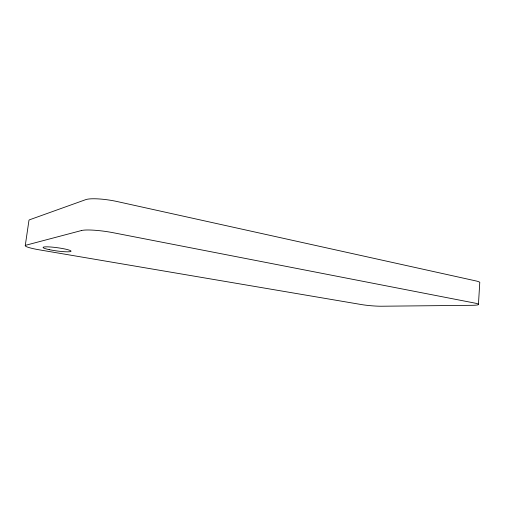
<?xml version="1.0" encoding="UTF-8"?>
<svg xmlns="http://www.w3.org/2000/svg" width="505" height="505" viewBox="0 0 505 505"><rect width="100%" height="100%" fill="white"/><g stroke="black" fill="none" stroke-linecap="round" stroke-linejoin="round"><path stroke-width="0.76" d="M478.431 304.597L479.75 282.806A16.968 2.178 3.7 0 0 476.026 280.95L117.147 201.539A23.868 4.412 8.3 0 0 85.698 199.652L29.77 219.713A20.08 2.942 8.4 0 0 28.955 220.376L25.25 245.67M81.494 230.526L26.052 245.171A20.175 2.31 7.8 0 0 39.491 249.868L361.454 304.565A14.449 1.326 4.9 0 0 381.515 306.226L472.244 305.304A17.037 1.711 4.1 0 0 474.668 303.057L113.088 232.698A24.006 3.472 7.7 0 0 81.494 230.526M49.162 249.634A14.102 1.635 7.7 0 0 70.997 251.313A14.102 1.635 7.7 0 0 51.037 247.033A14.102 1.635 7.7 0 0 49.162 249.634"/></g></svg>
